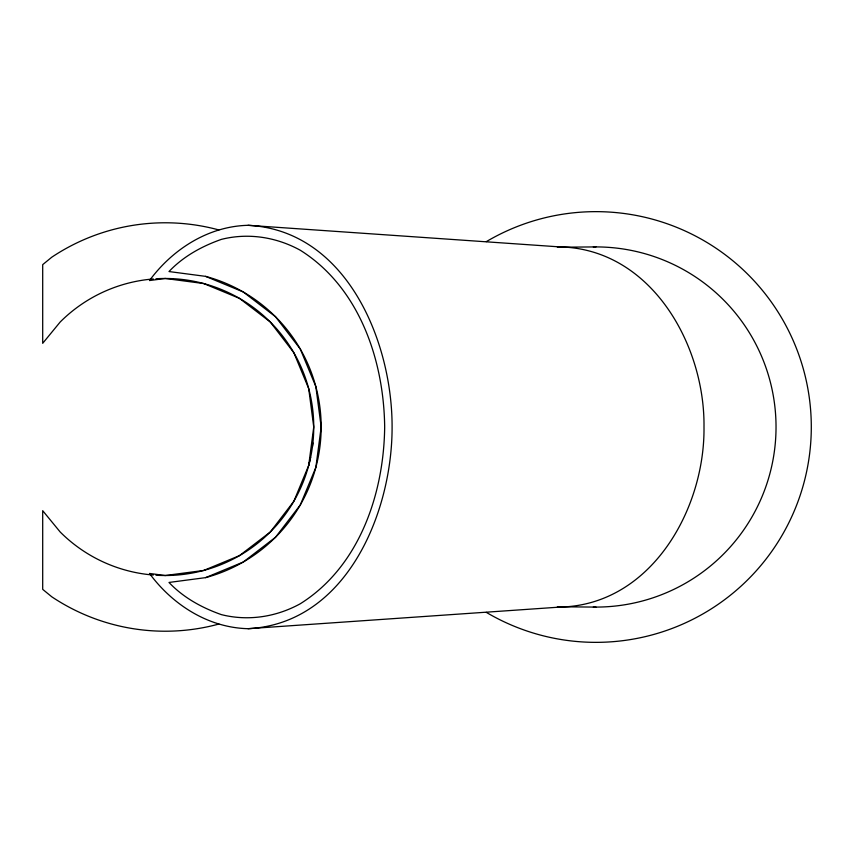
<?xml version="1.0" encoding="UTF-8"?>
<svg xmlns="http://www.w3.org/2000/svg" width="854" height="854" viewBox="0 0 854 854"><rect width="100%" height="100%" fill="white"/><g stroke="black" fill="none" stroke-linecap="round" stroke-linejoin="round"><path stroke-width="1.28" d="M308.689 465.441L313.749 427L308.689 388.559L293.851 352.734L270.248 321.979L239.494 298.377L203.668 283.539L165.228 278.479L149.493 280.55C172.593 249.176 208.365 226.267 248.034 225.307L559.925 246.913C650.908 248.866 704.977 344.472 703.995 427C704.977 509.528 650.908 605.134 559.925 607.087L248.034 628.693C208.365 627.733 172.593 604.824 149.493 573.45L165.228 575.521L203.668 570.461L239.494 555.623L270.248 532.021L293.851 501.266L308.689 465.441A148.521 148.521 0 0 0 155.972 278.767M205.59 577.635L243.209 562.06L275.5 537.273L300.288 504.97L315.863 467.362L321.179 427L315.863 386.638L300.288 349.03L275.5 316.727L243.209 291.94L205.59 276.365L168.985 271.551C183.3 256.435 201.854 246.251 221.378 239.376C248.151 232.63 276.237 237.006 300.32 250.265C359.363 287.35 383.873 360.142 384.674 427C383.873 493.858 359.363 566.65 300.32 603.735C276.237 616.994 248.151 621.37 221.378 614.624C201.854 607.749 183.3 597.565 168.985 582.449L205.59 577.635A155.951 155.951 0 0 0 205.59 276.365M248.034 628.693C346.425 623.73 392.274 512.731 392.093 427C392.274 341.269 346.425 230.27 248.034 225.307M557.374 247.233L595.943 246.913M595.943 607.087L557.374 606.767M486.342 241.618A215.357 215.357 0 0 1 760.434 288.001A215.357 215.357 0 0 1 760.434 565.999A215.357 215.357 0 0 1 486.342 612.382M218.902 624.039A204.213 204.213 0 0 1 51.774 596.797L42.7 589.356L42.7 510.681L60.207 532.021A148.521 148.521 0 0 0 153.325 575.041M218.902 229.961A204.213 204.213 0 0 0 51.774 257.203L42.7 264.644L42.7 343.319L60.207 321.979A148.521 148.521 0 0 1 153.325 278.959M312.906 442.884A148.521 148.521 0 0 1 312.425 446.834M310.632 457.264A148.521 148.521 0 0 1 155.972 575.233M593.338 246.934A180.087 180.087 0 0 1 776.03 427A180.087 180.087 0 0 1 593.338 607.066"/></g></svg>
